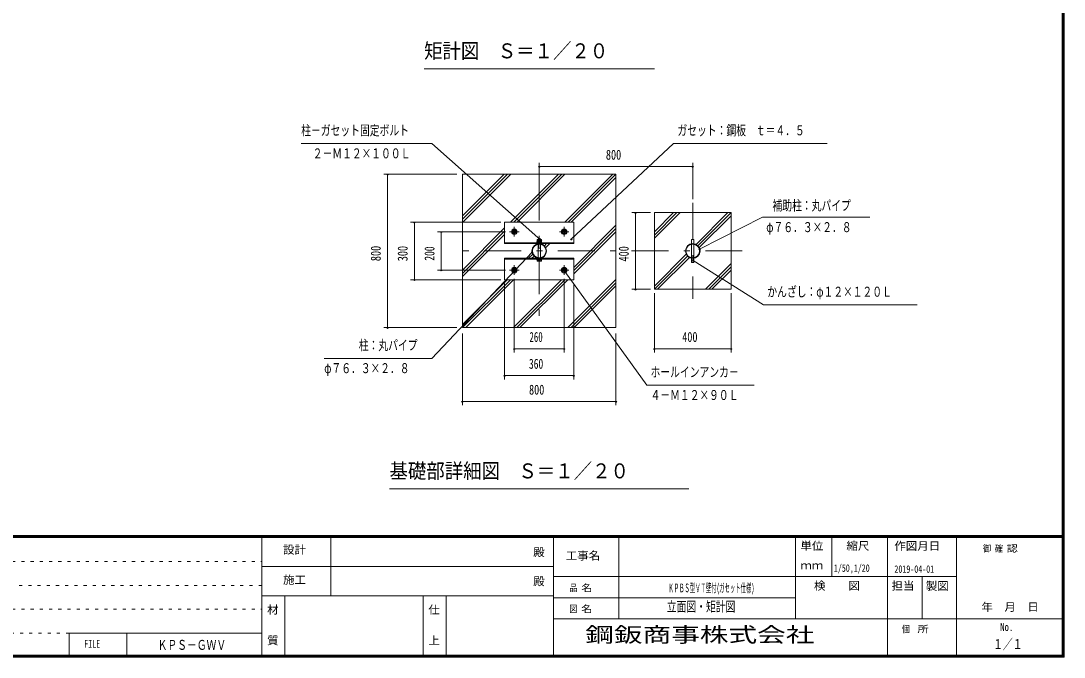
# Model space of a CAD drawing. Units: millimetres, scale not verified, with parts at other scales. Extents: x -23102 to 23102, y -10142 to 10142.
# Drawn here: x 9515 to 23102, y -9958 to -1664 of the extents above; entities that cross this region are included whole.
import ezdxf
from ezdxf.enums import TextEntityAlignment as Align

# ---------------------------------------------------------------- set-up
doc = ezdxf.new("R2010")
doc.units = ezdxf.units.MM
doc.header["$LTSCALE"] = 40
doc.linetypes.add('USER1', pattern=[3, 1, -2])
doc.linetypes.add('USER3', pattern=[24, 12, -5, 2, -5])
doc.layers.add('0-1_0-F', color=7, linetype='Continuous')
for name, color, linetype, lineweight in [('0-6_2-0BOLD', 7, 'Continuous', 18), ('0-8_2-2CENTER', 3, 'USER3', 18), ('0-9_2-4THIN', 4, 'Continuous', 18), ('0-A_2-5DIM', 3, 'Continuous', 18), ('0-B_2-6HATCH', 2, 'Continuous', 18), ('0-C_F-F', 5, 'Continuous', 18)]:
    doc.layers.add(name, color=color, linetype=linetype, lineweight=lineweight)
doc.styles.add('ＭＳ ゴシック', font='')
doc.styles.get('ＭＳ ゴシック').set_extended_font_data('MS Gothic')

msp = doc.modelspace()

# ---------------------------------------------------------------- linework, layer by layer
at = {"layer": '0-6_2-0BOLD'}
for p, q in [((18765.46, -4162.57), (17765.46, -4162.57)), ((17765.46, -4162.57), (17765.46, -5162.57)), ((18765.46, -5162.57), (18765.46, -4162.57)), ((15815.46, -4555.94), (16715.46, -4555.94)), ((16234.21, -4547.94), (16234.21, -4555.94)), ((16234.96, -4540.44), (16234.96, -4547.94)), ((16250.46, -4515.44), (16250.46, -4507.19)), ((16250.46, -4749.66), (16250.46, -4575.47)), ((16251.03, -4540.44), (16251.03, -4517.96)), ((16257.97, -4547.94), (16265.46, -4540.44)), ((16272.96, -4540.44), (16265.46, -4547.94)), ((16279.9, -4540.44), (16279.9, -4517.96)), ((16280.47, -4515.44), (16280.47, -4507.19)), ((16280.47, -4575.47), (16280.47, -4749.66)), ((18250.46, -4512.57), (18280.46, -4512.57)), ((18250.46, -4568.38), (18250.46, -4512.57)), ((18250.46, -4749.66), (18250.46, -4575.48)), ((18280.46, -4568.38), (18280.46, -4512.57)), ((18280.46, -4749.66), (18280.46, -4575.48)), ((16280.47, -4627.19), (16250.46, -4627.19)), ((16715.46, -4769.19), (15815.46, -4769.19)), ((16234.21, -4777.19), (16234.21, -4769.19)), ((16236.6, -4794.67), (16236.6, -4777.19)), ((16251.03, -4794.67), (16251.03, -4777.19)), ((16279.9, -4777.19), (16279.9, -4794.67)), ((18250.46, -4812.57), (18250.46, -4756.76)), ((18250.46, -4812.57), (18280.46, -4812.57)), ((18280.46, -4812.57), (18280.46, -4756.76)), ((17765.46, -5162.57), (18765.46, -5162.57))]:
    msp.add_line(p, q, dxfattribs=at)
for points in [[(15265.46, -3662.57), (17265.46, -3662.57), (17265.46, -5662.57), (15265.46, -5662.57)], [(15815.46, -4287.19), (16715.46, -4287.19), (16715.46, -4567.19), (15815.46, -4567.19)], [(15915.46, -4398.13), (15915.46, -4427), (15940.47, -4441.44), (15965.46, -4427), (15965.46, -4398.13), (15940.46, -4383.7)], [(16565.46, -4427), (16565.46, -4398.13), (16590.46, -4383.7), (16615.46, -4398.13), (16615.46, -4427), (16590.47, -4441.44)], [(16280.46, -4507.19), (16275.46, -4502.19), (16255.46, -4502.19), (16250.46, -4507.19)], [(16715.46, -4757.94), (16715.46, -5037.94), (15815.46, -5037.94), (15815.46, -4757.94)], [(15915.46, -4898.13), (15915.46, -4927), (15940.46, -4941.43), (15965.46, -4927), (15965.46, -4898.13), (15940.47, -4883.7)], [(16565.46, -4898.13), (16565.46, -4927), (16590.46, -4941.43), (16615.46, -4927), (16615.46, -4898.13), (16590.47, -4883.7)]]:
    msp.add_lwpolyline(points, close=True, dxfattribs=at)
for points in [[(16234.21, -4547.94), (16296.71, -4547.94), (16296.71, -4555.94)], [(16295.96, -4547.94), (16295.96, -4540.44), (16234.96, -4540.44)], [(16289.96, -4515.44), (16240.96, -4515.44), (16236.6, -4517.96), (16236.6, -4540.44)], [(16289.96, -4515.44), (16294.33, -4517.96), (16294.33, -4540.44)], [(16234.21, -4777.19), (16296.71, -4777.19), (16296.71, -4769.19)], [(16294.33, -4777.19), (16294.33, -4794.67), (16289.96, -4797.19), (16240.96, -4797.19), (16236.6, -4794.67)]]:
    msp.add_lwpolyline(points, dxfattribs=at)
for centre, radius in [((15940.46, -4412.57), 36.25), ((15940.46, -4412.57), 24.5), ((15940.46, -4412.57), 11), ((16590.46, -4412.57), 36.25), ((16590.46, -4412.57), 24.5), ((16590.46, -4412.57), 11), ((16265.46, -4662.57), 95.38), ((16265.46, -4662.57), 88.38), ((18265.46, -4662.57), 95.38), ((18265.46, -4662.57), 88.38), ((15940.46, -4912.57), 36.25), ((15940.46, -4912.57), 24.5), ((16590.46, -4912.57), 36.25), ((16590.46, -4912.57), 24.5), ((15940.46, -4912.57), 11), ((16590.46, -4912.57), 11)]:
    msp.add_circle(centre, radius, dxfattribs=at)
for centre, radius, start, end in [((16243.81, -4527.02), 11.58, 51.45377, 90), ((16265.46, -4557.99), 42.55, 70.16867, 109.82912), ((16287.12, -4527.03), 11.59, 90, 128.53143), ((16243.81, -4785.61), 11.58, 270, 308.54623), ((16265.46, -4754.64), 42.55, 250.17088, 289.83133), ((16287.12, -4785.61), 11.59, 231.46857, 270)]:
    msp.add_arc(centre, radius, start, end, dxfattribs=at)
at = {"layer": '0-8_2-2CENTER'}
for p, q in [((16265.46, -3787.57), (16265.46, -5537.57)), ((18265.46, -4037.57), (18265.46, -5287.57)), ((15877.96, -4412.57), (16002.96, -4412.57)), ((15940.46, -4350.07), (15940.46, -4475.07)), ((16527.96, -4412.57), (16652.96, -4412.57)), ((16590.46, -4475.07), (16590.46, -4350.07)), ((18909.18, -4662.57), (15195.18, -4662.57)), ((15940.46, -4975.07), (15940.46, -4850.07)), ((16590.46, -4850.07), (16590.46, -4975.07)), ((15877.96, -4912.57), (16002.96, -4912.57)), ((16652.96, -4912.57), (16527.96, -4912.57))]:
    msp.add_line(p, q, dxfattribs=at)
at = {"layer": '0-9_2-4THIN'}
for p, q in [((16254.46, -4503.19), (16254.46, -4515.44)), ((16276.47, -4515.44), (16276.47, -4503.19))]:
    msp.add_line(p, q, dxfattribs=at)
for points in [[(16250.46, -4634.12), (16254.46, -4627.19), (16254.46, -4574.88)], [(16276.47, -4574.88), (16276.47, -4627.19), (16280.47, -4634.12)]]:
    msp.add_lwpolyline(points, dxfattribs=at)
for centre in [(15940.46, -4412.57), (16590.46, -4412.57), (15940.46, -4912.57), (16590.46, -4912.57)]:
    msp.add_circle(centre, 15, dxfattribs=at)
at = {"layer": '0-A_2-5DIM'}
for p, q in [((14765.46, -2287.57), (17765.46, -2287.57)), ((16265.46, -3912.57), (16265.46, -3512.57)), ((18265.46, -3512.57), (18265.46, -3987.57)), ((14240.46, -3662.57), (15190.46, -3662.57)), ((14300.46, -3662.57), (14280.46, -3662.57)), ((14290.46, -5662.57), (14290.46, -3662.57)), ((16275.46, -3562.57), (16255.46, -3562.57)), ((16265.46, -3562.57), (18265.46, -3562.57)), ((18275.46, -3562.57), (18255.46, -3562.57)), ((17469.6, -4162.57), (17715.46, -4162.57)), ((17529.6, -4162.57), (17509.6, -4162.57)), ((17519.6, -4162.57), (17519.6, -5162.57)), ((15765.46, -4287.57), (14590.46, -4287.57)), ((14650.46, -4287.57), (14630.46, -4287.57)), ((14640.46, -4287.57), (14640.46, -5037.57)), ((19172.32, -4224.1), (18355.11, -4637.59)), ((20572.32, -4224.1), (19172.32, -4224.1)), ((14940.46, -4412.57), (15827.96, -4412.57)), ((15000.46, -4412.57), (14980.46, -4412.57)), ((14990.46, -4912.57), (14990.46, -4412.57)), ((16297.38, -4522.1), (16277.38, -4522.1)), ((16693.1, -4508.73), (16673.1, -4508.73)), ((16184.12, -4680.24), (16164.12, -4680.24)), ((18365.11, -4637.59), (18345.11, -4637.59)), ((18280.57, -4787.99), (18260.57, -4787.99)), ((19186.2, -5365.87), (18270.57, -4787.99)), ((15827.96, -4912.57), (14940.46, -4912.57)), ((15000.46, -4912.57), (14980.46, -4912.57)), ((15940.46, -5987.57), (15940.46, -5025.07)), ((16607.08, -4932.3), (16587.08, -4932.3)), ((16590.46, -5025.07), (16590.46, -5987.57)), ((14590.46, -5037.57), (15765.46, -5037.57)), ((14650.46, -5037.57), (14630.46, -5037.57)), ((15815.46, -5087.94), (15815.46, -6337.57)), ((16715.46, -6337.57), (16715.46, -5087.94)), ((17469.6, -5162.57), (17715.46, -5162.57)), ((17529.6, -5162.57), (17509.6, -5162.57)), ((17765.46, -5987.57), (17765.46, -5212.57)), ((18765.46, -5212.57), (18765.46, -5987.57)), ((21186.2, -5365.87), (19186.2, -5365.87)), ((15190.46, -5662.57), (14240.46, -5662.57)), ((14300.46, -5662.57), (14280.46, -5662.57)), ((15265.46, -5737.57), (15265.46, -6675.1)), ((17265.46, -6675.1), (17265.46, -5737.57)), ((15950.46, -5937.57), (15930.46, -5937.57)), ((16590.46, -5937.57), (15940.46, -5937.57)), ((16600.46, -5937.57), (16580.46, -5937.57)), ((17775.46, -5937.57), (17755.46, -5937.57)), ((18775.46, -5937.57), (18755.46, -5937.57)), ((15825.46, -6287.57), (15805.46, -6287.57)), ((15815.46, -6287.57), (16715.46, -6287.57)), ((16725.46, -6287.57), (16705.46, -6287.57)), ((15275.46, -6625.1), (15255.46, -6625.1)), ((15265.46, -6625.1), (17265.46, -6625.1)), ((17275.46, -6625.1), (17255.46, -6625.1)), ((18215.46, -7762.57), (14315.47, -7762.57))]:
    msp.add_line(p, q, dxfattribs=at)
for points in [[(16287.38, -4522.1), (14865.46, -3262.57), (13165.46, -3262.57)], [(16683.1, -4508.73), (18015.47, -3262.57), (20015.47, -3262.57)], [(13465.46, -6062.57), (14865.46, -6062.57), (16174.12, -4680.24)], [(16597.08, -4932.3), (17665.46, -6412.57), (19065.46, -6412.57)], [(18765.46, -5937.57), (17765.46, -5937.57), (18765.46, -5937.57)]]:
    msp.add_lwpolyline(points, dxfattribs=at)
for centre in [(14290.46, -3662.57), (16265.46, -3562.57), (18265.46, -3562.57), (17519.6, -4162.57), (14640.46, -4287.57), (14990.46, -4412.57), (16287.38, -4522.1), (16683.1, -4508.73), (16174.12, -4680.24), (18355.11, -4637.59), (18270.57, -4787.99), (14990.46, -4912.57), (16597.08, -4932.3), (14640.46, -5037.57), (17519.6, -5162.57), (14290.46, -5662.57), (15940.46, -5937.57), (16590.46, -5937.57), (17765.46, -5937.57), (18765.46, -5937.57), (15815.46, -6287.57), (16715.46, -6287.57), (15265.46, -6625.1), (17265.46, -6625.1)]:
    msp.add_arc(centre, 10, 180, 0, dxfattribs=at)
at = {"layer": '0-B_2-6HATCH'}
for p, q in [((15265.46, -4290.78), (15893.67, -3662.57)), ((15851.24, -3662.57), (15265.46, -4248.36)), ((15265.46, -4205.93), (15808.82, -3662.57)), ((16515.93, -3662.57), (15891.31, -4287.19)), ((15933.73, -4287.19), (16558.36, -3662.57)), ((16600.78, -3662.57), (15976.16, -4287.19)), ((16598.41, -4287.19), (17223.04, -3662.57)), ((17265.46, -3662.57), (16640.84, -4287.19)), ((16683.27, -4287.19), (17265.46, -3704.99)), ((18015.93, -4162.57), (17765.46, -4413.03)), ((17765.46, -4455.46), (18058.36, -4162.57)), ((18100.79, -4162.57), (17765.46, -4497.89)), ((18308.27, -4577.34), (18723.04, -4162.57)), ((18765.46, -4162.57), (18332.9, -4595.13)), ((18350.69, -4619.76), (18765.46, -4204.99)), ((17265.46, -4327.25), (16715.46, -4877.25)), ((15815.46, -4363.03), (15265.46, -4913.03)), ((15265.46, -4955.46), (15815.46, -4405.46)), ((15815.46, -4447.89), (15265.46, -4997.88)), ((16715.46, -4919.67), (17265.46, -4369.67)), ((17265.46, -4412.1), (16715.46, -4962.1)), ((16308.27, -4577.34), (16318.41, -4567.19)), ((16360.84, -4567.19), (16332.91, -4595.13)), ((16350.69, -4619.77), (16403.27, -4567.19)), ((16127.66, -4757.94), (16180.23, -4705.37)), ((16198.02, -4730.01), (16170.09, -4757.94)), ((16212.52, -4757.94), (16222.66, -4747.8)), ((18180.23, -4705.38), (17765.46, -5120.14)), ((17765.47, -5162.57), (18198.02, -4730.01)), ((17807.89, -5162.57), (18222.66, -4747.8)), ((18765.46, -4827.25), (18430.14, -5162.57)), ((18472.57, -5162.57), (18765.46, -4869.67)), ((18765.46, -4912.1), (18515, -5162.57)), ((15265.46, -5662.57), (15890.09, -5037.94)), ((15847.66, -5037.94), (15265.46, -5620.14)), ((15307.89, -5662.57), (15932.51, -5037.94)), ((16554.77, -5037.94), (15930.14, -5662.57)), ((15972.57, -5662.57), (16597.19, -5037.94)), ((16639.62, -5037.94), (16015, -5662.57)), ((16637.26, -5662.57), (17265.46, -5034.35)), ((17265.46, -5076.78), (16679.68, -5662.57)), ((16722.11, -5662.57), (17265.46, -5119.2))]:
    msp.add_line(p, q, dxfattribs=at)
at = {"layer": '0-C_F-F'}
for p, q in [((-5573.13, -8372.5), (23076.87, -8372.5)), ((23076.87, -8375), (-5573.13, -8375)), ((-5573.13, -8377.5), (23076.87, -8377.5)), ((23076.87, -8380), (-5573.13, -8380)), ((-5573.13, -8382.5), (23076.87, -8382.5)), ((23076.87, -8385), (-5573.13, -8385)), ((-5573.13, -8387.5), (23076.87, -8387.5)), ((23076.87, -8390), (-5573.13, -8390)), ((-5573.13, -8392.5), (23076.87, -8392.5)), ((23076.87, -8395), (-5573.13, -8395)), ((-5573.13, -8397.5), (23076.87, -8397.5)), ((12651.88, -8397.5), (12651.88, -9957.5)), ((13551.88, -9157.5), (13551.88, -8397.5)), ((16451.88, -8397.5), (16451.88, -9957.5)), ((17301.88, -9457.5), (17301.88, -8397.5)), ((19601.88, -9457.5), (19601.88, -8397.5)), ((20076.88, -8397.5), (20076.88, -8907.5)), ((20801.88, -9957.5), (20801.88, -8397.5)), ((21701.88, -8397.5), (21701.88, -9957.5)), ((16451.88, -8777.5), (12651.88, -8777.5)), ((21701.88, -8907.5), (16451.88, -8907.5)), ((21251.87, -8907.5), (21251.87, -9457.5)), ((12651.88, -9157.5), (16451.88, -9157.5)), ((12951.87, -9957.5), (12951.87, -9157.5)), ((14751.88, -9957.5), (14751.88, -9157.5)), ((15051.87, -9157.5), (15051.87, -9957.5)), ((16451.88, -9182.5), (19601.88, -9182.5)), ((23101.87, -9457.5), (16451.88, -9457.5)), ((10893.88, -9957.5), (10893.88, -9645.5))]:
    msp.add_line(p, q, dxfattribs=at)
at = {"layer": '0-C_F-F', "color": 6, "linetype": 'USER1'}
for p, q in [((-5598.13, -8709.5), (12651.88, -8709.5)), ((12651.88, -9021.5), (-5598.13, -9021.5)), ((-5598.13, -9333.5), (12651.88, -9333.5)), ((10143.88, -9645.5), (-5598.13, -9645.5))]:
    msp.add_line(p, q, dxfattribs=at)
at = {"layer": '0-C_F-F'}
for points in [[(-5598.13, 10142.5), (-5598.13, -9957.5), (23101.87, -9957.5), (23101.87, 10142.5)], [(-5595.63, 10140), (23099.37, 10140), (23099.37, -9955), (-5595.63, -9955)], [(-5593.13, 10137.5), (-5593.13, -9952.5), (23096.87, -9952.5), (23096.87, 10137.5)], [(-5590.63, 10135), (23094.37, 10135), (23094.37, -9950), (-5590.63, -9950)], [(-5588.13, 10132.5), (23091.87, 10132.5), (23091.87, -9947.5), (-5588.13, -9947.5)], [(-5585.63, 10130), (23089.37, 10130), (23089.37, -9945), (-5585.63, -9945)], [(-5583.13, 10127.5), (23086.87, 10127.5), (23086.87, -9942.5), (-5583.13, -9942.5)], [(-5580.63, 10125), (-5580.63, -9940), (23084.37, -9940), (23084.37, 10125)], [(-5578.13, 10122.5), (-5578.13, -9937.5), (23081.87, -9937.5), (23081.87, 10122.5)], [(-5575.63, 10120), (-5575.63, -9935), (23079.37, -9935), (23079.37, 10120)], [(-5573.13, 10117.5), (23076.87, 10117.5), (23076.87, -9932.5), (-5573.13, -9932.5)]]:
    msp.add_lwpolyline(points, close=True, dxfattribs=at)
msp.add_lwpolyline([(12651.88, -9645.5), (10143.88, -9645.5), (10143.88, -9957.5)], dxfattribs=at)

# ---------------------------------------------------------------- texts
at = {"layer": '0-1_0-F', "style": 'ＭＳ ゴシック'}
for s, height, width, p in [('1/50,1/20', 97.68, 0.65, (20103.06, -8874.2)), ('2019-04-01', 97.68, 0.65, (20891.17, -8887.52)), ('ＫＰＢＳ型ＶＴ壁付(', 110.7, 0.45, (17947.61, -9145)), ('ガセット仕様)', 110.7, 0.45, (18608.93, -9145)), ('立面図・矩計図', 130.2, 0.7, (17926.88, -9402.24)), ('ＫＰＳ－ＧＷＶ', 130.2, 0.7, (11295.09, -9901.5)), ('１／１', 130.2, 0.7, (22176.87, -9892))]:
    msp.add_text(s, height=height, dxfattribs=dict(at, width=width)).set_placement(p, align=Align.BOTTOM_LEFT)
at = {"layer": '0-A_2-5DIM', "color": 7, "style": 'ＭＳ ゴシック'}
for s, height, width, p in [('矩計図\u3000Ｓ＝１／２０', 195.4, 0.9, (14765.46, -2210.92)), ('柱－ガセット固定ボルト', 130.2, 0.7, (13165.46, -3194.8)), ('ガセット：鋼板\u3000ｔ＝４．５', 130.2, 0.7, (18065.47, -3194.8)), ('２－Ｍ１２×１００Ｌ', 130.2, 0.7, (13315.46, -3494.8)), ('800', 130.2, 0.75, (17134.06, -3512.57)), ('補助柱：丸パイプ', 130.2, 0.7, (19303.18, -4174.1)), ('φ７６．３×２．８', 130.2, 0.7, (19222.32, -4456.33)), ('かんざし：φ１２×１２０Ｌ', 130.2, 0.7, (19236.2, -5298.1)), ('柱：丸パイプ', 130.2, 0.7, (13915.46, -5994.8)), ('260', 130.2, 0.65, (16138.19, -5887.57)), ('400', 130.2, 0.75, (18127.84, -5887.57)), ('360', 130.2, 0.7, (16131.75, -6237.57)), ('φ７６．３×２．８', 130.2, 0.7, (13465.46, -6294.8)), ('ホールインアンカ－', 130.2, 0.7, (17715.46, -6344.8)), ('800', 130.2, 0.75, (16132.61, -6575.1)), ('４－Ｍ１２×９０Ｌ', 130.2, 0.7, (17715.46, -6644.8)), ('基礎部詳細図\u3000Ｓ＝１／２０', 195.4, 0.9, (14315.47, -7685.92)), ('鋼鈑商事株式会社', 195.4, 1.4, (16865.09, -9820.98))]:
    msp.add_text(s, height=height, dxfattribs=dict(at, width=width)).set_placement(p, align=Align.BOTTOM_LEFT)
for s, width, p in [('800', 0.75, (14240.46, -4795.43)), ('300', 0.75, (14590.46, -4796.67)), ('200', 0.7, (14940.46, -4789.83)), ('400', 0.75, (17469.6, -4800.19))]:
    msp.add_text(s, height=130.2, rotation=90, dxfattribs=dict(at, width=width)).set_placement(p, align=Align.BOTTOM_LEFT)
at = {"layer": '0-C_F-F', "color": 7, "style": 'ＭＳ ゴシック'}
for s, height, width, p in [('設計', 104.2, 1.05, (12929.38, -8641.33)), ('殿', 104.2, 1.05, (16186.87, -8673.29)), ('単位', 104.2, 1.05, (19666.88, -8590.79)), ('縮尺', 104.2, 1.05, (20266.88, -8590.79)), ('作図月日', 104.2, 1.05, (20890.77, -8591.81)), ('御 ', 88.56, 0.85, (22044.63, -8611.93)), ('確 ', 88.56, 0.85, (22199.01, -8611.93)), ('認', 88.56, 1.2, (22353.4, -8611.93)), ('工事名', 104.2, 1.05, (16611.87, -8718.29)), ('ｍｍ', 104.2, 1.05, (19666.88, -8845.79)), ('施工', 104.2, 1.05, (12929.38, -9033.29)), ('殿', 104.2, 1.05, (16186.87, -9053.29)), ('検\u3000\u3000図', 104.2, 1.05, (19844.38, -9110.79)), ('担当', 104.2, 1.05, (20854.38, -9110.79)), ('製図', 104.2, 1.05, (21300.36, -9113.24)), ('品 ', 88.56, 0.85, (16658.13, -9125)), ('名', 88.56, 1.2, (16812.51, -9125)), ('\u3000年\u3000月\u3000日', 104.2, 1.05, (21875.61, -9387.72)), ('材', 104.2, 1.05, (12721.88, -9423.29)), ('仕', 104.2, 1.05, (14821.88, -9423.29)), ('図 ', 88.56, 0.85, (16658.13, -9400)), ('名', 88.56, 1.2, (16812.51, -9400)), ('個  ', 88.56, 0.85, (20986.88, -9662.5)), ('所', 88.56, 1.2, (21192.72, -9662.5)), ('No.', 104.2, 0.8, (22269.38, -9648.29)), ('FILE', 104.2, 0.7, (10340.13, -9867.29)), ('質', 104.2, 1.05, (12721.88, -9823.29)), ('上', 104.2, 1.05, (14821.88, -9823.29))]:
    msp.add_text(s, height=height, dxfattribs=dict(at, width=width)).set_placement(p, align=Align.BOTTOM_LEFT)

doc.saveas('drawing.dxf')
